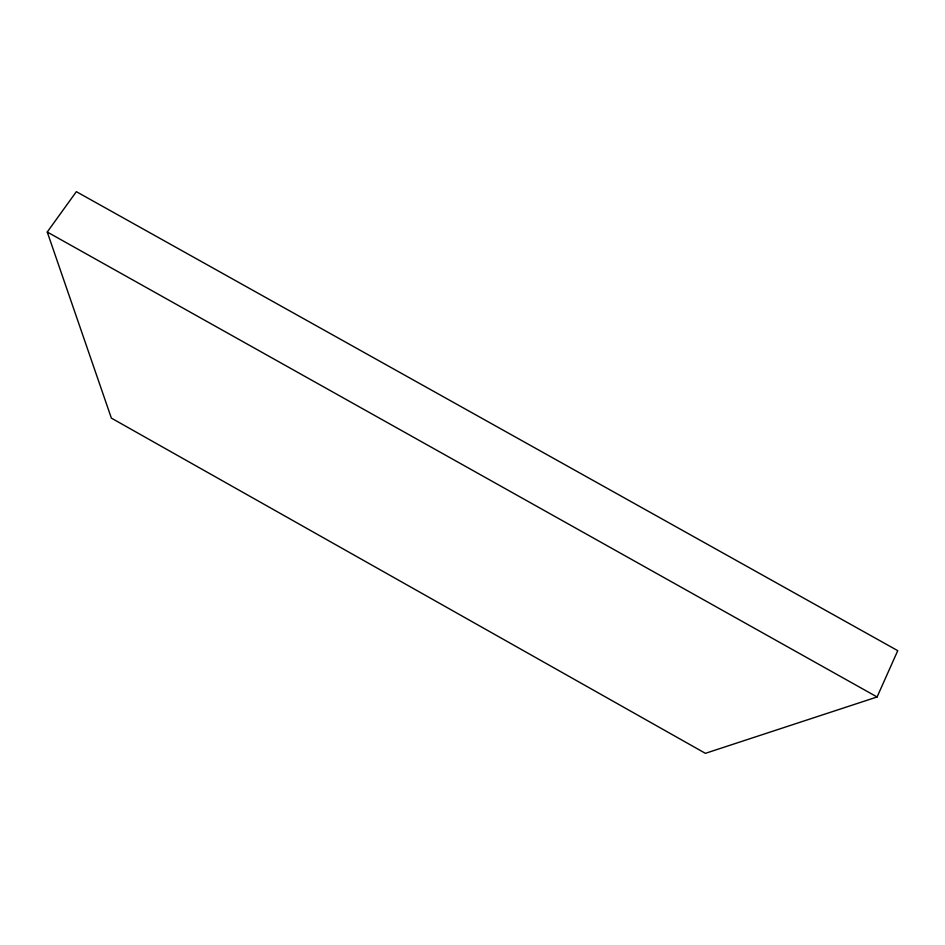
<?xml version="1.0" encoding="UTF-8"?>
<svg xmlns="http://www.w3.org/2000/svg" width="945" height="945" viewBox="0 0 945 945"><rect width="100%" height="100%" fill="white"/><g stroke="black" fill="none" stroke-linecap="round" stroke-linejoin="round"><path stroke-width="1.42" d="M877.09 696.973L897.75 650.668L76.344 191.67L47.25 232.021L111.368 418.115L705.407 753.33L877.09 696.973L47.25 232.021"/></g></svg>
